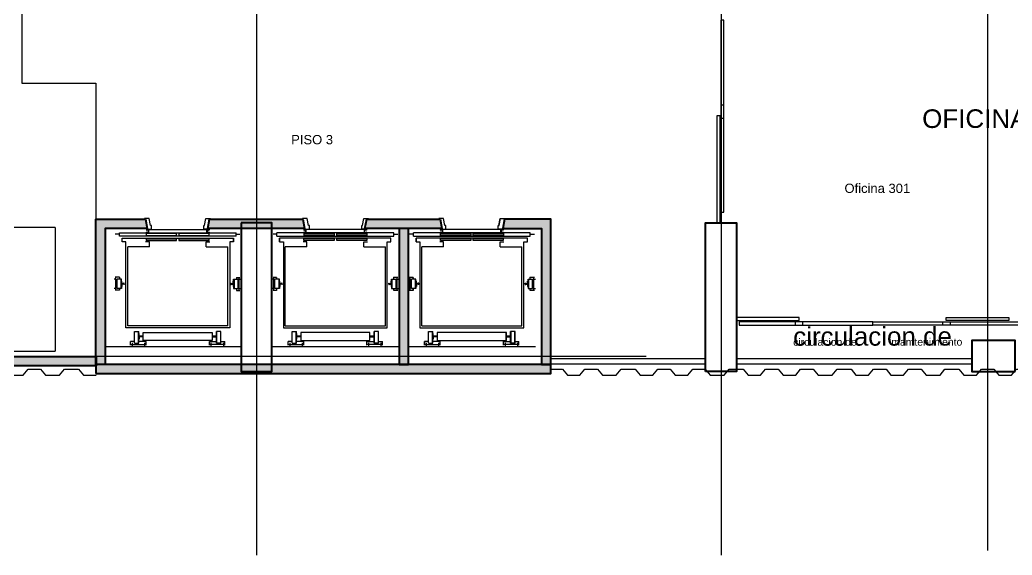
# Model space of a CAD drawing. Header units: millimetres. Extents: x -430 to 485, y 17 to 957.
# Drawn here: x 168.13 to 184.15, y 42.99 to 51.64 of the extents above; entities that cross this region are included whole.
import ezdxf

# ---------------------------------------------------------------- set-up
doc = ezdxf.new("R2010")
doc.units = ezdxf.units.MM
for name, pattern in [('Center', [50.8, 31.75, -6.35, 6.35, -6.35]), ('DASHED2', [9.525, 6.35, -3.175]), ('HIDDEN', [9.525, 6.35, -3.175])]:
    doc.linetypes.add(name, pattern=pattern)
for name, color, linetype in [('-parquead', 8, 'Continuous'), ('0-amob', 8, 'Continuous'), ('A-HATCH CONCRETO', 8, 'Continuous'), ('AMOBLAMIENTO', 8, 'Continuous'), ('ASCENSOR', 8, 'Continuous'), ('E-BORDE LOSA', 8, 'Continuous'), ('EJE-ESTRUCTURA', 8, 'Center'), ('GG_PISO 3', 8, 'Continuous'), ('JCA_HATCH 254', 252, 'Continuous'), ('MARCO', 4, 'Continuous'), ('MUEBLE', 8, 'Continuous'), ('PROYECCION', 8, 'DASHED2'), ('Textos-espacios', 8, 'Continuous')]:
    doc.layers.add(name, color=color, linetype=linetype)
doc.layers.add('Estructura', color=7, linetype='Continuous', lineweight=40, true_color=0x4f4f4f)
for name, color, linetype, lineweight in [('Muro', 9, 'Continuous', 40), ('TEXTOS', 250, 'Continuous', 20), ('Vidrio', 8, 'Continuous', 30)]:
    doc.layers.add(name, color=color, linetype=linetype, lineweight=lineweight)
doc.styles.get("Standard").update_dxf_attribs({"font": 'arial.ttf'})

# ---------------------------------------------------------------- blocks, each defined once
blk = doc.blocks.new('MARCOE-102')
for p, q in [((0, 0), (0, -2.5)), ((0, 0), (1.75, 0)), ((1.75, 0), (1.75, -0.45)), ((0, -2.5), (1.75, -2.5)), ((0.175, -0.175), (1.575, -0.175)), ((0.175, -0.175), (0.175, -2.325)), ((0.175, -2.325), (1.575, -2.325)), ((1.375, -0.45), (1.375, -0.275)), ((1.375, -0.275), (1.575, -0.275)), ((1.75, -0.45), (1.375, -0.45)), ((1.375, -2.05), (1.375, -2.225)), ((1.75, -2.05), (1.375, -2.05)), ((1.375, -2.225), (1.575, -2.225)), ((1.575, -0.275), (1.575, -0.175)), ((1.575, -2.325), (1.575, -2.225)), ((1.75, -2.5), (1.75, -2.05))]:
    blk.add_line(p, q)
at = {"layer": 'MARCO'}
blk.add_lwpolyline([(0, 0), (0, -2.5), (1.75, -2.5), (1.75, -2.05), (1.375, -2.05), (1.375, -2.225), (1.575, -2.225), (1.575, -2.325), (0.175, -2.325), (0.175, -0.175), (1.575, -0.175), (1.575, -0.275), (1.375, -0.275), (1.375, -0.45), (1.75, -0.45), (1.75, 0), (0, 0)], dxfattribs=at)
blk = doc.blocks.new('ASCENSOR')
at = {"layer": '0-amob'}
for p, q in [((-1.747, -0.512), (-1.859, -0.533)), ((-1.859, -0.533), (-1.859, -0.609)), ((-1.69, -0.498), (-1.747, -0.498)), ((-1.747, -0.498), (-1.747, -0.512)), ((-1.69, -0.564), (-1.69, -0.498)), ((-1.68, -0.564), (-1.69, -0.564))]:
    blk.add_line(p, q, dxfattribs=at)
blk.add_lwpolyline([(-1.68, -0.564), (-1.68, 0.413), (-1.69, 0.413), (-1.69, 0.347), (-1.747, 0.347), (-1.747, 0.361), (-1.859, 0.382), (-1.859, 0.458)], dxfattribs=at)
at = {"layer": 'ASCENSOR'}
for p, q in [((-1.63, -1.015), (-1.63, 0.869)), ((-1.575, 0.869), (-1.63, 0.869)), ((-1.605, 0.869), (-1.605, 0.932)), ((-1.575, 0.869), (-1.575, -1.015)), ((-1.485, 0.826), (-1.545, 0.826)), ((-1.545, 0.826), (-1.485, 0.826)), ((-1.545, -0.971), (-1.545, 0.826)), ((-1.485, 0.826), (-1.485, 0.766)), ((-0.91, 0.876), (-0.91, 0.932)), ((-0.7, 0.921), (-0.91, 0.921)), ((-0.91, 0.876), (-0.88, 0.876)), ((-0.88, 0.922), (-0.88, 0.95)), ((-0.73, 0.902), (-0.88, 0.902)), ((-0.88, 0.83), (-0.88, 0.902)), ((-0.73, 0.836), (-0.88, 0.836)), ((-0.88, 0.836), (-0.73, 0.836)), ((-0.85, 0.83), (-0.88, 0.83)), ((-0.85, 0.83), (-0.88, 0.83)), ((-0.85, 0.83), (-0.805, 0.83)), ((-0.85, 0.83), (-0.805, 0.83)), ((-0.85, 0.83), (-0.805, 0.83)), ((-0.85, 0.83), (-0.805, 0.83)), ((-0.85, 0.823), (-0.85, 0.83)), ((-0.85, 0.823), (-0.85, 0.83)), ((-0.809, 0.823), (-0.85, 0.823)), ((-0.809, 0.823), (-0.85, 0.823)), ((-0.809, 0.785), (-0.809, 0.823)), ((-0.76, 0.83), (-0.805, 0.83)), ((-0.76, 0.83), (-0.805, 0.83)), ((-0.76, 0.83), (-0.805, 0.83)), ((-0.76, 0.83), (-0.805, 0.83)), ((-0.802, 0.823), (-0.76, 0.823)), ((-0.802, 0.823), (-0.76, 0.823)), ((-0.802, 0.785), (-0.802, 0.823)), ((-0.76, 0.823), (-0.76, 0.83)), ((-0.76, 0.823), (-0.76, 0.83)), ((-0.76, 0.83), (-0.73, 0.83)), ((-0.76, 0.83), (-0.73, 0.83)), ((-0.73, 0.922), (-0.73, 0.95)), ((-0.73, 0.836), (-0.73, 0.902)), ((-0.73, 0.876), (-0.7, 0.876)), ((-0.73, 0.83), (-0.73, 0.836)), ((-0.7, 0.876), (-0.7, 0.932)), ((-1.485, 0.766), (-0.096, 0.766)), ((-1.405, 0.385), (-1.405, 0.735)), ((-0.126, 0.735), (-1.405, 0.735)), ((-0.816, 0.785), (-0.816, 0.792)), ((-0.816, 0.792), (-0.802, 0.792)), ((-0.809, 0.785), (-0.816, 0.785)), ((-0.802, 0.785), (-0.809, 0.785)), ((-0.795, 0.792), (-0.802, 0.792)), ((-0.802, 0.785), (-0.795, 0.785)), ((-0.795, 0.785), (-0.795, 0.792)), ((-0.126, 0.735), (-0.126, -0.88)), ((-0.096, 0.766), (-0.096, -0.911)), ((0.184, 0.688), (0.128, 0.688)), ((0.128, 0.625), (0.128, 0.688)), ((0.147, 0.664), (0.21, 0.664)), ((0.173, 0.689), (0.173, 0.438)), ((-0.036, 0.625), (-0.036, 0.555)), ((0.155, 0.625), (-0.036, 0.625)), ((0.155, 0.561), (-0.036, 0.561)), ((0.155, 0.555), (-0.036, 0.555)), ((-0.021, 0.485), (0.109, 0.485)), ((-0.021, -0.63), (-0.021, 0.485)), ((-0.001, 0.552), (-0.001, 0.555)), ((-0.001, 0.555), (0.041, 0.555)), ((0.038, 0.552), (-0.001, 0.552)), ((0.038, 0.491), (0.038, 0.552)), ((0.041, 0.555), (0.041, 0.491)), ((0.089, 0.555), (0.041, 0.555)), ((0.047, 0.555), (0.047, 0.491)), ((0.05, 0.491), (0.05, 0.552)), ((0.05, 0.552), (0.089, 0.552)), ((0.089, 0.552), (0.089, 0.555)), ((0.089, 0.552), (0.089, 0.555)), ((0.109, 0.485), (0.109, -0.63)), ((0.128, 0.438), (0.128, 0.555)), ((0.155, 0.625), (0.155, 0.555)), ((-1.68, 0.434), (-1.671, 0.434)), ((-1.68, 0.434), (-1.671, 0.434)), ((-1.68, 0.399), (-1.68, 0.434)), ((-1.68, 0.399), (-1.68, 0.434)), ((-1.63, 0.399), (-1.68, 0.399)), ((-1.63, 0.399), (-1.68, 0.399)), ((-1.676, 0.43), (-1.674, 0.43)), ((-1.674, 0.43), (-1.676, 0.43)), ((-1.676, 0.402), (-1.676, 0.43)), ((-1.676, 0.43), (-1.676, 0.402)), ((-1.633, 0.402), (-1.676, 0.402)), ((-1.676, 0.402), (-1.633, 0.402)), ((-1.674, 0.426), (-1.674, 0.43)), ((-1.674, 0.426), (-1.674, 0.43)), ((-1.671, 0.426), (-1.674, 0.426)), ((-1.671, 0.426), (-1.674, 0.426)), ((-1.671, 0.434), (-1.671, 0.426)), ((-1.671, 0.434), (-1.671, 0.426)), ((-1.639, 0.434), (-1.639, 0.426)), ((-1.63, 0.434), (-1.639, 0.434)), ((-1.639, 0.434), (-1.63, 0.434)), ((-1.639, 0.426), (-1.639, 0.434)), ((-1.639, 0.426), (-1.635, 0.426)), ((-1.635, 0.426), (-1.639, 0.426)), ((-1.635, 0.43), (-1.633, 0.43)), ((-1.635, 0.426), (-1.635, 0.43)), ((-1.635, 0.43), (-1.635, 0.426)), ((-1.633, 0.43), (-1.635, 0.43)), ((-1.633, 0.402), (-1.633, 0.43)), ((-1.633, 0.402), (-1.633, 0.43)), ((-1.63, 0.399), (-1.63, 0.434)), ((-1.63, 0.434), (-1.63, 0.399)), ((-1.587, 0.433), (-1.618, 0.433)), ((-1.618, 0.433), (-1.618, -0.056)), ((-1.587, -0.056), (-1.587, 0.433)), ((-1.503, 0.434), (-1.534, 0.434)), ((-1.534, -0.056), (-1.534, 0.434)), ((-1.503, -0.056), (-1.503, 0.434)), ((-1.485, 0.385), (-1.485, 0.445)), ((-1.405, 0.385), (-1.485, 0.385)), ((0.184, 0.438), (0.128, 0.438)), ((0.149, 0.463), (0.209, 0.463)), ((-1.618, -0.056), (-1.587, -0.056)), ((-1.587, -0.095), (-1.618, -0.095)), ((-1.618, -0.095), (-1.618, -0.583)), ((-1.587, -0.583), (-1.587, -0.095)), ((-1.534, -0.056), (-1.503, -0.056)), ((-1.503, -0.095), (-1.534, -0.095)), ((-1.534, -0.58), (-1.534, -0.095)), ((-1.503, -0.58), (-1.503, -0.095)), ((-1.618, -0.583), (-1.587, -0.583)), ((-1.534, -0.58), (-1.503, -0.58)), ((-1.405, -0.53), (-1.485, -0.53)), ((-1.485, -0.53), (-1.485, -0.59)), ((-1.405, -0.53), (-1.405, -0.88)), ((0.109, -0.63), (-0.021, -0.63)), ((0.038, -0.636), (0.038, -0.697)), ((0.041, -0.7), (0.041, -0.636)), ((0.047, -0.7), (0.047, -0.636)), ((0.05, -0.636), (0.05, -0.697)), ((0.184, -0.583), (0.128, -0.583)), ((0.128, -0.583), (0.128, -0.7)), ((0.149, -0.609), (0.209, -0.609)), ((0.173, -0.834), (0.173, -0.583)), ((0.155, -0.7), (-0.036, -0.7)), ((-0.036, -0.77), (-0.036, -0.7)), ((0.155, -0.706), (-0.036, -0.706)), ((0.155, -0.77), (-0.036, -0.77)), ((-0.001, -0.697), (-0.001, -0.7)), ((0.038, -0.697), (-0.001, -0.697)), ((-0.001, -0.7), (0.041, -0.7)), ((0.089, -0.7), (0.047, -0.7)), ((0.05, -0.697), (0.089, -0.697)), ((0.089, -0.697), (0.089, -0.7)), ((0.128, -0.77), (0.128, -0.833)), ((0.155, -0.77), (0.155, -0.7)), ((-0.096, -0.911), (-1.485, -0.911)), ((-1.485, -0.911), (-1.485, -0.971)), ((-0.126, -0.88), (-1.405, -0.88)), ((-0.808, -0.936), (-0.815, -0.936)), ((-0.815, -0.936), (-0.815, -0.943)), ((-0.815, -0.943), (-0.801, -0.943)), ((-0.808, -0.936), (-0.808, -0.974)), ((-0.801, -0.936), (-0.808, -0.936)), ((-0.801, -0.936), (-0.801, -0.974)), ((-0.801, -0.936), (-0.794, -0.936)), ((-0.794, -0.943), (-0.801, -0.943)), ((-0.794, -0.936), (-0.794, -0.943)), ((0.184, -0.833), (0.128, -0.833)), ((0.147, -0.809), (0.21, -0.809)), ((-1.575, -1.015), (-1.63, -1.015)), ((-1.605, -1.015), (-1.605, -1.083)), ((-1.485, -0.971), (-1.545, -0.971)), ((-0.91, -1.011), (-0.88, -1.011)), ((-0.91, -1.011), (-0.91, -1.083)), ((-0.7, -1.072), (-0.91, -1.072)), ((-0.85, -0.981), (-0.88, -0.981)), ((-0.85, -0.981), (-0.88, -0.981)), ((-0.88, -0.981), (-0.88, -1.052)), ((-0.73, -0.987), (-0.88, -0.987)), ((-0.88, -0.987), (-0.73, -0.987)), ((-0.73, -1.052), (-0.88, -1.052)), ((-0.88, -1.073), (-0.88, -1.1)), ((-0.808, -0.974), (-0.85, -0.974)), ((-0.808, -0.974), (-0.85, -0.974)), ((-0.85, -0.974), (-0.85, -0.981)), ((-0.85, -0.974), (-0.85, -0.981)), ((-0.85, -0.981), (-0.805, -0.981)), ((-0.85, -0.981), (-0.805, -0.981)), ((-0.85, -0.981), (-0.805, -0.981)), ((-0.85, -0.981), (-0.805, -0.981)), ((-0.76, -0.981), (-0.805, -0.981)), ((-0.76, -0.981), (-0.805, -0.981)), ((-0.76, -0.981), (-0.805, -0.981)), ((-0.76, -0.981), (-0.805, -0.981)), ((-0.801, -0.974), (-0.76, -0.974)), ((-0.801, -0.974), (-0.76, -0.974)), ((-0.76, -0.974), (-0.76, -0.981)), ((-0.76, -0.974), (-0.76, -0.981)), ((-0.76, -0.981), (-0.73, -0.981)), ((-0.76, -0.981), (-0.73, -0.981)), ((-0.73, -0.981), (-0.73, -0.987)), ((-0.73, -0.987), (-0.73, -1.052)), ((-0.73, -1.011), (-0.7, -1.011)), ((-0.73, -1.073), (-0.73, -1.1)), ((-0.7, -1.011), (-0.7, -1.083))]:
    blk.add_line(p, q, dxfattribs=at)
for centre, radius, start, end in [((0.044, 0.491), 0.006, 180, 270), ((0.044, 0.491), 0.003, 180, 270), ((0.044, 0.491), 0.006, 270, 0), ((0.044, 0.491), 0.003, 270, 0), ((0.044, -0.636), 0.006, 90, 180), ((0.044, -0.636), 0.003, 90, 180), ((0.044, -0.636), 0.006, 0, 90), ((0.044, -0.636), 0.003, 0, 90)]:
    blk.add_arc(centre, radius, start, end, dxfattribs=at)
for points in [[(-0.795, 0.792), (-0.795, 0.785), (-0.816, 0.785), (-0.816, 0.792)], [(-0.816, 0.785), (-0.816, 0.792), (-0.795, 0.785), (-0.816, 0.785)], [(-0.795, 0.785), (-0.816, 0.785), (-0.795, 0.792), (-0.816, 0.792)], [(-0.794, -0.943), (-0.794, -0.936), (-0.815, -0.936), (-0.815, -0.943)], [(-0.815, -0.936), (-0.815, -0.943), (-0.794, -0.936), (-0.815, -0.936)], [(-0.794, -0.936), (-0.815, -0.936), (-0.794, -0.943), (-0.815, -0.943)]]:
    blk.add_solid(points, dxfattribs=at)
at = {"layer": 'ASCENSOR', "xscale": 0.01999999999998181, "yscale": 0.01999999999998181, "zscale": 0.01999999999998181, "rotation": 270}
blk.add_blockref('MARCOE-102', (-1.63, -0.541), dxfattribs=at)
blk = doc.blocks.new('estructura etapa 3')
at = {"layer": 'EJE-ESTRUCTURA'}
for p, q in [((-856.404, -6655.279), (-856.404, -6714.839)), ((-868.2, -6655.354), (-868.2, -6714.914)), ((-860.702, -6655.354), (-860.702, -6714.914)), ((-860.702, -6655.354), (-860.702, -6714.914)), ((-893.66, -6711.699), (-848.026, -6711.699))]:
    blk.add_line(p, q, dxfattribs=at)
at = {"layer": 'Estructura'}
for points in [[(-868.45, -6709.549), (-868.45, -6711.949), (-867.95, -6711.949), (-867.95, -6709.549)], [(-860.952, -6711.949), (-860.952, -6709.549), (-860.452, -6709.549), (-860.452, -6711.949)], [(-855.954, -6711.949), (-855.954, -6711.449), (-856.654, -6711.449), (-856.654, -6711.949)]]:
    blk.add_lwpolyline(points, close=True, dxfattribs=at)
blk = doc.blocks.new('A$C972f9415')
at = {"layer": 'A-HATCH CONCRETO', "linetype": 'HIDDEN', "ltscale": 0.3, "true_color": 0x636466}
h = blk.add_hatch(color=251, dxfattribs=at)
h.dxf.hatch_style = 1
h.paths.add_polyline_path([(30.672, 3.912), (30.672, 3.762), (25.013, 3.762), (25.013, 3.912)])
h.paths.add_polyline_path([(17.513, 3.912), (17.513, 3.762), (24.512, 3.762), (24.512, 3.912)])
h.paths.add_polyline_path([(17.013, 3.912), (17.013, 3.762), (9.813, 3.762), (9.813, 3.912)])
at = {"layer": 'JCA_HATCH 254', "linetype": 'Continuous', "ltscale": 0.3, "true_color": 0x636466}
h = blk.add_hatch(color=251, dxfattribs=at)
h.dxf.hatch_style = 1
h.paths.add_polyline_path([(31.473, 6.131), (31.5, 5.981), (30.822, 5.981), (30.822, 3.787), (30.671, 3.787), (30.671, 6.131)])
h.paths.add_polyline_path([(34.01, 6.131), (34.038, 5.981), (32.475, 5.981), (32.504, 6.131)])
h.paths.add_polyline_path([(36.227, 6.131), (36.256, 5.981), (35.012, 5.981), (35.041, 6.131)])
h.paths.add_polyline_path([(37.267, 6.131), (37.24, 5.981), (37.864, 5.981), (37.864, 3.787), (38.014, 3.787), (38.014, 6.131)])
h.paths.add_polyline_path([(35.565, 3.787), (35.715, 3.787), (35.715, 3.787), (35.715, 5.981), (35.565, 5.981), (35.565, 3.787), (35.565, 3.787)])
h.paths.add_polyline_path([(30.671, 3.637), (38.014, 3.637), (38.014, 3.787), (30.671, 3.787)])
at = {"layer": '-parquead'}
for points in [[(29.474, 9.526), (29.474, 8.33), (30.671, 8.33), (30.671, 6.131)], [(30.013, 5.998), (25.013, 5.998), (25.013, 3.998), (30.013, 3.998)], [(30.013, 5.998), (30.013, 3.998)]]:
    blk.add_lwpolyline(points, dxfattribs=at)
at = {"layer": 'AMOBLAMIENTO'}
blk.add_lwpolyline([(28.93, 3.611), (29.01, 3.711), (29.213, 3.711), (29.293, 3.611), (29.496, 3.611), (29.576, 3.711), (29.778, 3.711), (29.858, 3.611), (30.084, 3.611), (30.164, 3.711), (30.389, 3.711), (30.469, 3.611), (30.672, 3.611)], dxfattribs=at)
at = {"layer": 'E-BORDE LOSA'}
for p, q in [((33.013, 4.071), (30.822, 4.071)), ((33.013, 4.071), (30.963, 4.071)), ((35.565, 4.071), (33.513, 4.071)), ((37.764, 4.071), (35.715, 4.071))]:
    blk.add_line(p, q, dxfattribs=at)
at = {"layer": 'MUEBLE'}
for points in [[(38.014, 3.711), (38.199, 3.711), (38.279, 3.611), (38.481, 3.611), (38.561, 3.711), (38.764, 3.711), (38.844, 3.611), (39.069, 3.611), (39.149, 3.711), (39.375, 3.711), (39.455, 3.611), (39.658, 3.611)], [(39.658, 3.611), (39.738, 3.711), (39.94, 3.711), (40.02, 3.611), (40.223, 3.611), (40.303, 3.711), (40.506, 3.711), (40.586, 3.611), (40.811, 3.611), (40.891, 3.711), (41.116, 3.711), (41.196, 3.611), (41.399, 3.611)], [(41.399, 3.611), (41.479, 3.711), (41.682, 3.711), (41.762, 3.611), (41.965, 3.611), (42.045, 3.711), (42.247, 3.711), (42.327, 3.611), (42.553, 3.611), (42.633, 3.711), (42.858, 3.711), (42.938, 3.611), (43.141, 3.611)], [(43.141, 3.611), (43.221, 3.711), (43.423, 3.711), (43.503, 3.611), (43.706, 3.611), (43.786, 3.711), (43.989, 3.711), (44.069, 3.611), (44.294, 3.611), (44.374, 3.711), (44.6, 3.711), (44.68, 3.611), (44.882, 3.611)], [(44.882, 3.611), (44.962, 3.711), (45.165, 3.711), (45.245, 3.611), (45.448, 3.611), (45.528, 3.711), (45.73, 3.711), (45.81, 3.611), (46.036, 3.611), (46.116, 3.711), (46.341, 3.711), (46.421, 3.611), (46.624, 3.611)]]:
    blk.add_lwpolyline(points, dxfattribs=at)
at = {"layer": 'Muro'}
for points in [[(31.473, 6.131), (31.5, 5.981), (30.822, 5.981), (30.822, 3.787), (30.671, 3.787), (30.671, 6.131)], [(34.01, 6.131), (34.038, 5.981), (32.475, 5.981), (32.504, 6.131)], [(36.227, 6.131), (36.256, 5.981), (35.012, 5.981), (35.041, 6.131)], [(37.267, 6.131), (37.24, 5.981), (37.864, 5.981), (37.864, 3.787), (38.014, 3.787), (38.014, 6.131)], [(35.565, 3.787), (35.715, 3.787), (35.715, 3.787), (35.715, 5.981), (35.565, 5.981), (35.565, 5.981), (35.565, 5.981), (35.565, 5.981), (35.565, 3.787), (35.565, 3.787)], [(30.672, 3.912), (30.672, 3.762), (25.013, 3.762), (25.013, 3.912)], [(30.671, 3.637), (38.014, 3.637), (38.014, 3.787), (30.671, 3.787)]]:
    blk.add_lwpolyline(points, close=True, dxfattribs=at)
at = {"layer": 'PROYECCION', "ltscale": 3}
for points in [[(40.757, 7.762), (40.807, 7.762), (40.807, 9.345), (40.757, 9.345)], [(41.956, 4.472), (41.956, 4.422), (43.208, 4.422), (43.208, 4.472)], [(44.459, 4.472), (44.459, 4.422), (43.208, 4.422), (43.208, 4.472)]]:
    blk.add_lwpolyline(points, close=True, dxfattribs=at)
at = {"layer": 'PROYECCION'}
for points in [[(38.014, 3.795), (40.51, 3.795), (40.51, 3.875), (38.014, 3.875)], [(41.01, 3.795), (44.809, 3.795), (44.809, 3.875), (41.01, 3.875)]]:
    blk.add_lwpolyline(points, close=True, dxfattribs=at)
at = {"layer": 'Vidrio'}
for points in [[(40.757, 6.245), (40.807, 6.245), (40.807, 7.973), (40.757, 7.973)], [(40.694, 6.071), (40.744, 6.071), (40.744, 7.799), (40.694, 7.799)], [(41.01, 4.544), (41.01, 4.494), (42.019, 4.494), (42.019, 4.544)], [(45.406, 4.544), (45.406, 4.494), (44.396, 4.494), (44.396, 4.544)], [(41.051, 4.472), (41.051, 4.422), (42.078, 4.422), (42.078, 4.472)], [(46.891, 4.472), (46.891, 4.422), (44.337, 4.422), (44.337, 4.472)]]:
    blk.add_lwpolyline(points, close=True, dxfattribs=at)
at = {"layer": 'ASCENSOR', "rotation": 269.9943251266501}
blk.add_blockref('ASCENSOR', (32.063, 4.282), dxfattribs=at)
at = {"layer": 'ASCENSOR', "xscale": -1, "rotation": 90.0056748733478}
for p in [(34.462, 4.282), (36.665, 4.282)]:
    blk.add_blockref('ASCENSOR', p, dxfattribs=at)
at = {"layer": 'Muro'}
blk.add_blockref('estructura etapa 3', (901.462, 6715.62), dxfattribs=at)
at = {"layer": 'Textos-espacios'}
for s, p in [('PISO 3', (33.822, 7.341)), ('Oficina 301', (42.752, 6.555))]:
    blk.add_text(s, height=0.15, rotation=359.9331, dxfattribs=at).set_placement(p)

msp = doc.modelspace()

# ---------------------------------------------------------------- linework, layer by layer
at = {"layer": 'GG_PISO 3'}
for points in [[(169.807, 47.362), (169.814, 47.362), (169.814, 47.383), (169.807, 47.383)], [(169.814, 47.383), (169.807, 47.383), (169.814, 47.362), (169.814, 47.383)], [(169.814, 47.362), (169.814, 47.383), (169.807, 47.362), (169.807, 47.383)], [(171.542, 47.362), (171.535, 47.362), (171.535, 47.383), (171.542, 47.383)], [(171.535, 47.383), (171.542, 47.383), (171.535, 47.362), (171.535, 47.383)], [(171.535, 47.362), (171.535, 47.383), (171.542, 47.362), (171.542, 47.383)], [(172.357, 47.362), (172.364, 47.362), (172.364, 47.383), (172.357, 47.383)], [(172.364, 47.383), (172.357, 47.383), (172.364, 47.362), (172.364, 47.383)], [(172.364, 47.362), (172.364, 47.383), (172.357, 47.362), (172.357, 47.383)], [(174.092, 47.362), (174.085, 47.362), (174.085, 47.383), (174.092, 47.383)], [(174.085, 47.383), (174.092, 47.383), (174.085, 47.362), (174.085, 47.383)], [(174.085, 47.362), (174.085, 47.383), (174.092, 47.362), (174.092, 47.383)], [(174.56, 47.362), (174.567, 47.362), (174.567, 47.383), (174.56, 47.383)], [(174.567, 47.383), (174.56, 47.383), (174.567, 47.362), (174.567, 47.383)], [(174.567, 47.362), (174.567, 47.383), (174.56, 47.362), (174.56, 47.383)], [(176.294, 47.362), (176.287, 47.362), (176.287, 47.383), (176.294, 47.383)], [(176.287, 47.383), (176.294, 47.383), (176.287, 47.362), (176.287, 47.383)], [(176.287, 47.362), (176.287, 47.383), (176.294, 47.362), (176.294, 47.383)]]:
    msp.add_solid(points, dxfattribs=at)

# ---------------------------------------------------------------- block references
msp.add_blockref('A$C972f9415', (138.687, 42.286))
at = {"layer": 'ASCENSOR', "rotation": 269.9943251266501}
msp.add_blockref('ASCENSOR', (170.75, 46.568), dxfattribs=at)
at = {"layer": 'ASCENSOR', "xscale": -1, "rotation": 90.00567487334771}
for p in [(173.149, 46.568), (175.351, 46.568)]:
    msp.add_blockref('ASCENSOR', p, dxfattribs=at)

# ---------------------------------------------------------------- texts
at = {"layer": 'GG_PISO 3'}
msp.add_text('circulacion de            mamtenimiento', height=0.12, rotation=0.0669, dxfattribs=at).set_placement((180.612, 46.373))
at = {"layer": 'TEXTOS'}
for s, p in [('OFICINA (87m aprox)', (182.693, 49.89)), ('circulacion de            mamtenimiento', (180.612, 46.373))]:
    msp.add_text(s, height=0.3, rotation=0.0669, dxfattribs=at).set_placement(p)

doc.saveas('drawing.dxf')
